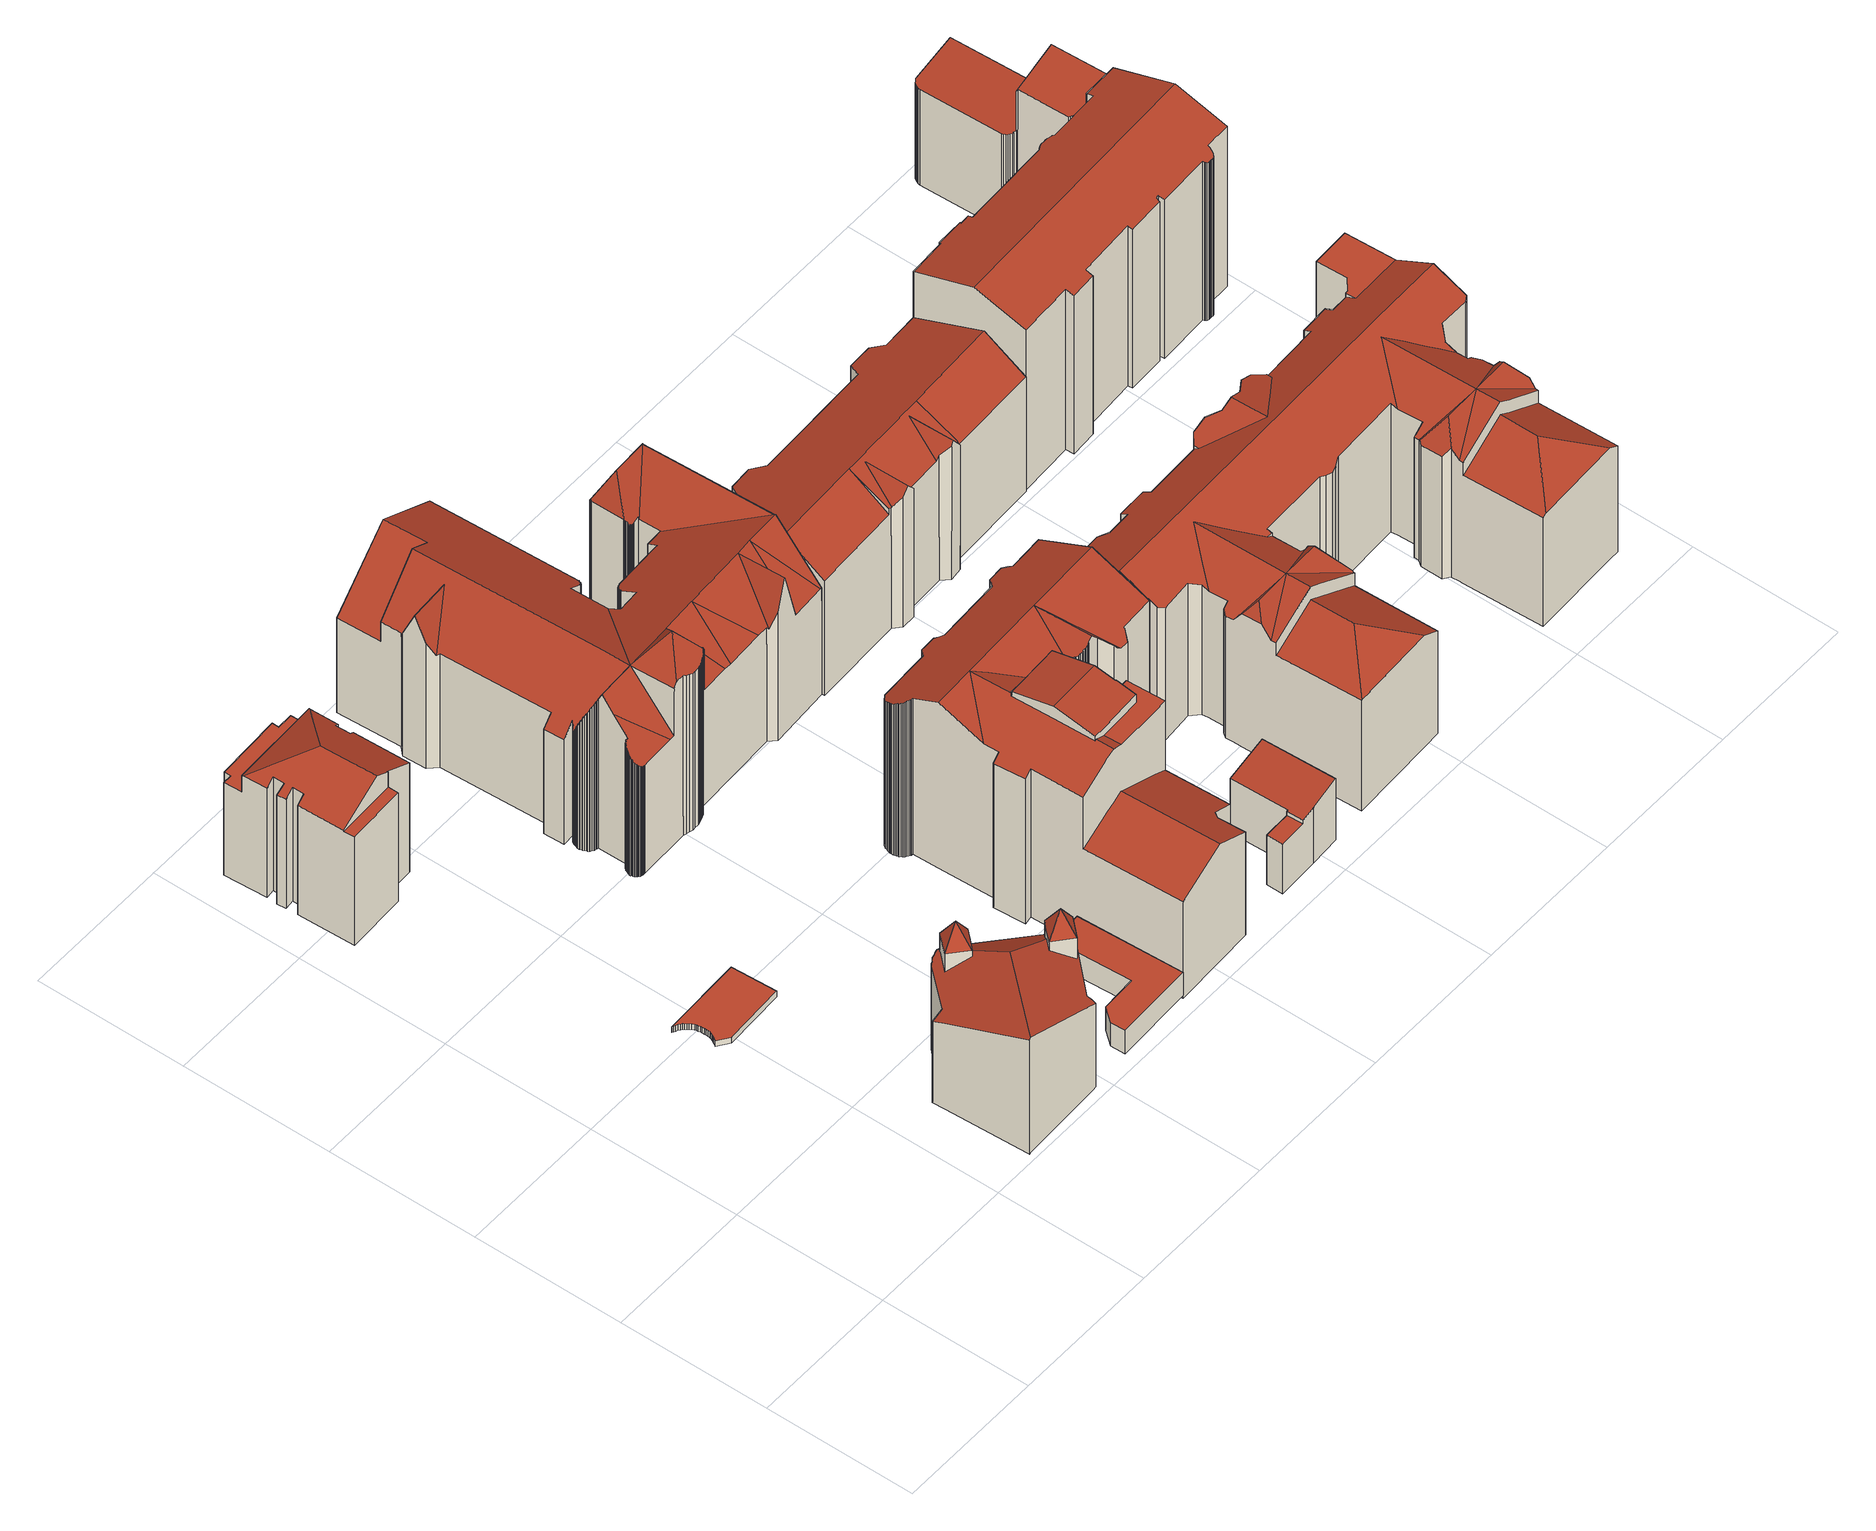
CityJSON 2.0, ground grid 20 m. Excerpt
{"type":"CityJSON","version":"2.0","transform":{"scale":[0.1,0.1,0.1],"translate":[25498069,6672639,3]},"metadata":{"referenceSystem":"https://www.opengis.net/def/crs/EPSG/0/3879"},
"CityObjects":{
"building1":{"type":"Building","attributes":{"dateOfConstruction":"2012-01-01","measuredHeight":0.9,"usage":"Talousrakennus","roofType":"1000"},"address":[{"Country":"Finland","Locality":"Helsinki"}],"geometry":[{"type":"Solid","lod":"2","boundaries":[[[[0,1,2,3]],[[3,2,4,5]],[[6,7,8,9]],[[9,8,10,11]],[[11,10,12,13]],[[13,12,14,15]],[[15,14,16,17]],[[17,16,18,19]],[[19,18,20,21]],[[22,23,24,25]],[[25,24,26,27]],[[27,26,28,29]],[[29,28,30,31]],[[31,30,32,33]],[[33,32,34,35]],[[35,34,36,37]],[[37,36,38,39]],[[39,38,40,41]],[[41,40,42,43]],[[44,45,46,47]],[[47,46,48,49]],[[49,48,50,51]],[[51,50,52,53]],[[53,52,54,55]],[[20,18,16,14,12,10,8,7,54,52,50,48,46,45,4,2,1,42,40,38,36,34,32,30,28,26,24,23]],[[44,47,49,51,53,55,6,9,11,13,15,17,19,21,22,25,27,29,31,33,35,37,39,41,43,0,3,5]],[[22,21,20,23]],[[6,55,54,7]],[[44,5,4,45]],[[0,43,42,1]]]],"semantics":{"surfaces":[{"type":"WallSurface"},{"type":"RoofSurface"},{"type":"GroundSurface"}],"values":[[0,0,0,0,0,0,0,0,0,0,0,0,0,0,0,0,0,0,0,0,0,0,0,0,1,2,0,0,0,0]]}}]},
"building2":{"type":"Building","attributes":{"dateOfConstruction":"1903-01-01","measuredHeight":20.8,"usage":"Asuinrakennus","roofType":"3200;1000"},"address":[{"Country":"Finland","Locality":"Helsinki"}],"geometry":[{"type":"Solid","lod":"2","boundaries":[[[[56,57,58,59]],[[60,61,62,63]],[[64,65,61,60]],[[66,67,68,69]],[[70,71,72,73]],[[74,75,76,77,78,79,80,81,82,83]],[[84,85,86,87]],[[88,59,58,89,90,91,92]],[[93,94,76,75,87,86]],[[73,72,95,96]],[[93,97,70,73,96,98,66,69,56,59,88,64,60,63,99,100,101,102,103,104,105,94]],[[104,78,77,105]],[[93,86,85,97]],[[101,81,80,102]],[[69,68,57,56]],[[103,79,78,104]],[[101,100,106,107,108,82,81]],[[91,90,108,107]],[[89,83,82,108,90]],[[105,77,76,94]],[[99,109,106,100]],[[88,92,65,64]],[[102,80,79,103]],[[58,57,68,67,110,95,72,71,111,74,83,89]],[[98,110,67,66]],[[96,95,110,98]],[[63,62,109,99]],[[84,87,75,74,111]],[[91,107,106,109,62,61,65,92]],[[70,97,85,84,111,71]]]],"semantics":{"surfaces":[{"type":"WallSurface"},{"type":"RoofSurface"},{"type":"GroundSurface"}],"values":[[0,0,0,0,0,1,1,0,0,0,2,0,0,0,0,0,0,0,1,0,0,0,0,1,0,0,0,0,1,0]]}}]},
"building3":{"type":"Building","attributes":{"dateOfConstruction":"1904-01-01","measuredHeight":20.4,"class":"Asuinkerrostalot","function":"Muut kerrostalot","usage":"Asuinrakennus","roofType":"3200","storeysAboveGround":3},"address":[{"Country":"Finland","Locality":"Helsinki","ThoroughfareNumber":"4","ThoroughfareName":"Kauppiaankatu","PostCode":"00160"}],"geometry":[{"type":"Solid","lod":"2","boundaries":[[[[112,113,114,115]],[[116,117,118,119]],[[116,119,120,121,122,123,124,125,126,127,128,129,130,131,132,133,134,135,136,137,138,139,140,141,142,143,144,145,146,147,148,149,150,151,112,115,152,153,154,155,156,157,158]],[[159,160,161,162]],[[163,164,136,135,134,165]],[[121,166,167,122]],[[157,156,168,169]],[[170,171,172,173]],[[174,175,176,177]],[[154,178,179,155]],[[124,180,181,125]],[[182,183,177,184]],[[158,185,117,116]],[[153,186,178,154]],[[187,188,189,190,191,192,193,194,195,196,169,168,179,178,186,197,114,113,198,199,200,201,202,203]],[[172,171,118,196,195,173]],[[174,177,183]],[[139,204,205,140]],[[136,164,206,137]],[[119,118,207,120]],[[157,169,185,158]],[[115,114,197,152]],[[152,197,186,153]],[[120,207,166,121]],[[133,132,131,208,209,210,165,134]],[[131,130,129,128,127,211,212,213,214,208]],[[123,215,180,124]],[[216,189,188,175,217,218]],[[161,219,173,195,194,162]],[[137,206,220,138]],[[216,218,183,182]],[[150,199,198,151]],[[118,117,185,169,196]],[[147,202,201,148]],[[212,211,221,181,180,215,167,166,207,118,159,162,194,193,192,213]],[[144,222,223,145]],[[151,198,113,112]],[[221,211,127,126,125,181]],[[155,179,168,156]],[[218,217,175,174]],[[118,171,160,159]],[[141,224,225,142]],[[142,225,226,143]],[[176,175,188,187,184,177]],[[160,171,170]],[[170,173,219,161]],[[149,200,199,150]],[[223,203,202,147,146,145]],[[122,167,215,123]],[[138,220,204,139]],[[140,205,224,141]],[[148,201,200,149]],[[143,226,222,144]],[[160,170,161]],[[210,209,208,214,213,192,191,190,189,216,182,184,187,203,223,222,226,225,224,205,204,220,206,164,163,165]],[[218,174,183]]]],"semantics":{"surfaces":[{"type":"WallSurface"},{"type":"GroundSurface"},{"type":"RoofSurface"}],"values":[[0,0,1,0,0,0,0,2,2,0,0,0,0,0,2,0,2,0,0,0,0,0,0,0,0,0,0,0,0,0,0,0,2,0,2,0,0,0,0,2,0,0,0,0,2,2,0,0,0,0,0,0,0,2,2,2]]}}]},
"building4":{"type":"Building","attributes":{"dateOfConstruction":"1904-01-01","measuredHeight":3.8,"class":"Talousrakennukset","function":"Talousrakennukset","usage":"Talousrakennus","roofType":"1000","storeysAboveGround":1},"address":[{"Country":"Finland","Locality":"Helsinki","ThoroughfareNumber":"4","ThoroughfareName":"Kauppiaankatu","PostCode":"00160"}],"geometry":[{"type":"Solid","lod":"2","boundaries":[[[[227,228,229,230]],[[231,230,229,232,233,234,235]],[[228,236,232,229]],[[236,237,233,232]],[[237,238,234,233]],[[239,227,230,231]],[[240,239,231,235]],[[238,240,235,234]],[[240,238,237,236,228,227,239]]]],"semantics":{"surfaces":[{"type":"WallSurface"},{"type":"GroundSurface"},{"type":"RoofSurface"}],"values":[[0,1,0,0,0,0,0,0,2]]}}]},
"building5":{"type":"Building","attributes":{"dateOfConstruction":"1902-01-01","measuredHeight":29.4,"class":"Asuinkerrostalot","usage":"Asuinrakennus","roofType":"2100;2100;4000;2100;2100;2100","storeysAboveGround":4},"address":[{"Country":"Finland","Locality":"Helsinki","ThoroughfareNumber":"7","ThoroughfareName":"Kauppiaankatu","PostCode":"00160"}],"geometry":[{"type":"Solid","lod":"2","boundaries":[[[[241,242,243,244]],[[245,246,247,248,249]],[[250,251,252,253]],[[254,255,256,257]],[[258,259,260,261]],[[262,263,264,265]],[[266,267,268,269]],[[270,271,272,273]],[[274,275,263,262]],[[244,243,276,277]],[[278,279,280,281]],[[282,283,284,285]],[[286,287,288,289,290,291,292,293,294,295,296,297,298,299,300]],[[301,294,293,302]],[[303,304,305,306]],[[307,300,299,248]],[[308,309,242,241]],[[310,311,312,313]],[[314,315,316,317]],[[318,319,320,321,322,323]],[[299,324,248]],[[325,326,327,328]],[[329,330,331,332]],[[333,320,319,334]],[[335,336,337,338]],[[339,287,286,340]],[[341,342,343,344,345]],[[346,347,348,349]],[[350,351,352,353,354,355,356,357]],[[358,359,360,361]],[[247,307,248]],[[362,363,364,365]],[[366,367,368,369]],[[370,371,372,373]],[[374,375,376,377]],[[265,264,378,370]],[[379,380,381,382]],[[383,384,385,386]],[[353,352,387,330,329,388,343,342]],[[389,390,363,362]],[[391,392,393,394,395]],[[396,288,287,339]],[[397,297,296,398]],[[399,400,401,402]],[[403,404,405,245,249,406]],[[407,408,409,410]],[[411,412,405,404]],[[389,413,414,390]],[[415,416,417,418]],[[419,420,421,422,423]],[[424,425,259,258]],[[426,427,428,429]],[[430,291,290,431]],[[432,433,434,435]],[[436,437,438,439]],[[439,438,440,441]],[[442,443,444,445]],[[437,436,446,447]],[[448,449,283,282]],[[328,327,450,451]],[[452,453,454,455]],[[456,457,458,424]],[[459,460,461,462]],[[463,295,294,301]],[[317,316,326,325]],[[464,465,400,399]],[[466,467,367,366]],[[468,469,470,471]],[[472,473,304,303]],[[277,276,467,466]],[[261,474,475,476]],[[419,423,477,447,446]],[[478,479,480,481]],[[482,483,484,485]],[[485,484,275,274]],[[394,486,487,395]],[[350,357,477,423,422]],[[455,454,488,489]],[[490,491,492,493]],[[494,495,496,497]],[[398,296,295,463]],[[431,290,289,498]],[[333,499,321,320]],[[500,248,501,475,474,260,259,425,458,457,312,311,502,492,491,401,400,465,503,504,505,499,333,334]],[[298,506,507,508,509,324,299]],[[386,385,510,511]],[[402,401,491,490]],[[349,348,426,429]],[[418,417,512,513]],[[514,508,507,515]],[[516,517,460,459]],[[518,519,479,478]],[[451,450,520,521]],[[285,284,522,523]],[[523,522,271,270]],[[524,525,526,527,528]],[[392,256,255,529,393]],[[355,354,445,444]],[[458,425,424]],[[530,531,532,533]],[[378,371,370]],[[471,470,534,535]],[[511,510,536,537]],[[538,539,421,420]],[[540,541,324]],[[341,345,542,543,541,540,509,508,514]],[[273,272,519,518]],[[544,502,311,310]],[[545,546,547,548]],[[377,376,414,413]],[[426,348,347,549,528,527,248,500,334,319,318,487,486,529,255,254,268,267,550,427]],[[435,434,412,411]],[[551,549,347,346]],[[552,322,321,499,505]],[[489,488,553,554]],[[555,556,557,558]],[[559,560,561,562]],[[562,561,416,415]],[[541,543,563,324]],[[564,565,384,383]],[[375,566,567,390,414,376]],[[343,388,332,344]],[[253,252,568,569]],[[361,360,473,472]],[[570,571,572,573]],[[340,286,300,307,247,246,560,559]],[[374,537,536,566,375]],[[462,461,574,575]],[[410,409,576,577]],[[535,534,578,579]],[[579,578,449,448]],[[393,529,486,394]],[[355,444,443,568,252,251,553,488,454,453,580,364,363,390,567,356]],[[521,520,581,582]],[[441,440,359,358]],[[513,512,556,555]],[[583,332,331,351,350,422,421,539,584,576,409,408,585,586,337,336,368,367,467,276,243,242,309,587,280,279,588,501,248,324,563]],[[324,509,540]],[[302,293,292,589]],[[590,585,408,407]],[[387,352,351,331]],[[365,364,580,452]],[[580,453,452]],[[591,550,267,266]],[[437,447,477,357,356,567,566,536,510,385,384,565,305,304,473,360,359,440,438]],[[498,289,288,396]],[[382,381,517,516]],[[330,387,331]],[[306,305,565,564]],[[569,568,443,442]],[[538,592,584,539]],[[497,496,483,482]],[[278,593,588,279]],[[260,474,261]],[[543,542,563]],[[548,547,594,595]],[[524,528,549,551]],[[542,345,344,332,583,563]],[[582,581,546,545]],[[371,378,264,263,275,484,483,496,495,596,597,557,556,512,417,416,561,560,246,245,405,412,434,433,480,479,519,272,271,522,284,283,449,578,534,470,469,372]],[[493,492,502,544]],[[598,596,495,494]],[[397,599,506,298,297]],[[554,553,251,250]],[[600,586,585,590]],[[575,574,315,314]],[[475,501,588,593,476]],[[505,504,601,552]],[[601,504,503,602]],[[323,391,395,487,318]],[[281,280,587,603]],[[603,587,309,308]],[[515,507,506,599]],[[369,368,336,335]],[[428,427,550,591]],[[533,532,571,570]],[[581,520,450,327,326,316,315,574,461,460,517,381,380,406,249,248,527,526,572,571,532,531,594,547,546]],[[481,480,433,432]],[[577,576,584,592]],[[403,406,380,379]],[[573,572,526,525]],[[269,268,254,257]],[[388,329,332]],[[595,594,531,530]],[[313,312,457,456]],[[602,503,465,464]],[[558,557,597,604]],[[604,597,596,598]],[[341,514,515,599,397,398,463,301,302,589,430,431,498,396,339,340,559,562,415,418,513,555,558,604,598,494,497,482,485,274,262,265,370,373,468,471,535,579,448,282,285,523,270,273,518,478,481,432,435,411,404,403,379,382,516,459,462,575,314,317,325,328,451,521,582,545,548,595,530,533,570,573,525,524,551,346,349,429,428,591,266,269,257,256,392,391,323,322,552,601,602,464,399,402,490,493,544,310,313,456,424,258,261,476,593,278,281,603,308,241,244,277,466,366,369,335,338,600,590,407,410,577,592,538,420,419,446,436,439,441,358,361,472,303,306,564,383,386,511,537,374,377,413,389,362,365,452,455,489,554,250,253,569,442,445,354,353,342]],[[338,337,586,600]],[[373,372,469,468]],[[589,292,291,430]]]],"semantics":{"surfaces":[{"type":"WallSurface"},{"type":"RoofSurface"},{"type":"GroundSurface"}],"values":[[0,1,0,0,0,0,0,0,0,0,0,0,1,0,0,1,0,0,0,0,1,0,1,0,0,0,0,0,0,0,0,0,0,0,0,0,0,0,0,0,0,0,0,0,0,0,0,0,0,0,0,0,0,0,0,0,0,0,0,0,0,0,0,0,0,0,0,0,0,0,0,0,0,0,0,1,1,0,0,0,0,0,1,1,1,0,0,0,0,0,0,0,0,0,0,0,0,0,0,0,0,0,0,0,1,0,0,0,0,0,1,0,0,0,0,0,0,0,1,0,1,1,0,0,0,0,0,0,0,0,0,1,1,0,0,0,1,0,0,0,1,0,0,0,1,0,0,1,0,0,0,0,0,0,1,0,0,1,0,1,0,0,0,0,0,0,0,0,0,0,0,0,0,0,0,0,1,0,0,0,0,0,1,0,0,0,0,0,2,0,0,0]]}}]},
"building6":{"type":"Building","attributes":{"dateOfConstruction":"1906-01-01","measuredHeight":26.9,"class":"Asuinkerrostalot","function":"Muut kerrostalot","usage":"Asuinrakennus","roofType":"3500;1000","storeysAboveGround":5},"address":[{"Country":"Finland","Locality":"Helsinki","ThoroughfareNumber":"6","ThoroughfareName":"Kauppiaankatu","PostCode":"00160"}],"geometry":[{"type":"Solid","lod":"2","boundaries":[[[[605,606,607,608]],[[609,610,611,612]],[[613,614,615,616]],[[617,618,619,620]],[[621,622,623,624]],[[625,626,618,617]],[[627,628,629,630]],[[631,632,633,634]],[[635,636,628,627]],[[637,638,639,640]],[[641,642,643,644,645,646,647]],[[648,649,650,651]],[[652,653,654,655,656,657]],[[616,615,658,659]],[[660,661,662,663]],[[664,665,666,667,668]],[[669,670,671,672]],[[673,674,675,676,677,678,666,665,664,679]],[[631,680,681,682,683,684,685,632]],[[686,687,688,689]],[[690,691,692,693]],[[689,688,694,695]],[[696,697,698,699,700,701,702,703]],[[704,705,706,707,678,677,708]],[[709,710,641,647,711,712]],[[713,714,683,682]],[[715,716,717,718]],[[719,720,721,722]],[[654,653,702,701]],[[723,607,606,724,725,726,629,628,636,727,728,729,730,611,610,721,720,662,661,731,732,733,734]],[[713,682,681,680,631,634,735,660,663,719,722,609,612,736,737,738,739,635,627,630,740,741,742,605,608,743,744,707,706,705,745,746,747,748,749,669,672,750,751,752,637,640,753,754,755,756,757,758,759,715,718,613,616,659,760,761,762,763,764,765,766,767,768,769,648,651,770,771,690,693,686,689,695,625,617,620,772,773,774,775,621,624,776,777,656,655,654,701,700,699,698]],[[645,778,779,646]],[[643,780,781,748,747,746,644]],[[741,725,724,742]],[[782,783,784,785,786,787,788,780,643,642,641,710,709,789,790,791]],[[759,792,716,715]],[[765,793,794,766]],[[766,794,795,767]],[[796,797,798,799,673,679]],[[739,727,636,635]],[[667,666,678,800,734,733,732,668]],[[752,751,801,782,791,638,637]],[[801,802,786,785,784,783,782]],[[798,803,804,805,779,778,704,708,799]],[[740,726,725,741]],[[769,806,649,648]],[[757,807,808,758]],[[660,735,634,633,731,661]],[[797,712,711,647,646,779,805,804,803,798]],[[777,809,657,656]],[[707,744,743,723,734,800,678]],[[704,778,645,644,746,745,705]],[[736,730,729,737]],[[698,697,714,713]],[[760,810,811,761]],[[802,671,670,812,781,780,788,787,786]],[[813,814,815,684,683,714,697,696,703,732]],[[630,629,726,740]],[[770,816,817,771]],[[761,811,818,762]],[[756,755,754,819,820,821,807,757]],[[758,808,792,759]],[[731,633,632,685,684,815,814,813,732]],[[695,694,626,625]],[[762,818,822,763]],[[659,658,810,760]],[[753,823,819,754]],[[639,638,791,790,789,709,712,797,796,679,664,668,824,820,819,823]],[[619,825,826,773,772,620]],[[794,793,827,822,818,811,810,658,615,614,717,716,792,808,807,821,668,732,703,702,653,652,657,809,828,623,622,829,830,826,825,619,618,626,694,688,687,692,691,817,816,650,649,806,831,795]],[[763,822,827,764]],[[799,708,677,676,675,674,673]],[[737,729,728,738]],[[738,728,727,739]],[[693,692,687,686]],[[663,662,720,719]],[[640,639,823,753]],[[767,795,831,768]],[[768,831,806,769]],[[742,724,606,605]],[[718,717,614,613]],[[651,650,816,770]],[[773,826,830,774]],[[771,817,691,690]],[[764,827,793,765]],[[749,812,670,669]],[[748,781,812,749]],[[722,721,610,609]],[[820,824,668,821]],[[751,750,672,671,802,801]],[[623,828,809,777,776,624]],[[612,611,730,736]],[[829,622,621,775,774,830]],[[608,607,723,743]]]],"semantics":{"surfaces":[{"type":"WallSurface"},{"type":"RoofSurface"},{"type":"GroundSurface"}],"values":[[0,0,0,0,0,0,0,0,0,0,1,0,0,0,0,1,0,0,0,0,0,0,0,0,1,0,0,0,0,1,2,0,0,0,0,0,0,0,0,0,1,0,1,1,0,0,0,0,0,0,0,0,0,0,0,1,1,0,0,0,0,0,1,0,0,0,0,1,0,1,0,1,0,0,0,0,0,0,0,0,0,0,0,0,0,0,0,0,1,0,0,0,0,0]]}}]},
"building7":{"type":"Building","attributes":{"dateOfConstruction":"1906-01-01","measuredHeight":9.8,"class":"Talousrakennukset","function":"Talousrakennukset","usage":"Talousrakennus","roofType":"2100;1000","storeysAboveGround":1},"address":[{"Country":"Finland","Locality":"Helsinki","ThoroughfareNumber":"6","ThoroughfareName":"Kauppiaankatu","PostCode":"00160"}],"geometry":[{"type":"Solid","lod":"2","boundaries":[[[[832,833,834,835,836,837]],[[838,839,834,833]],[[840,841,842,843]],[[832,837,844,840,843,845,846]],[[844,847,841,840]],[[846,838,833,832]],[[843,842,848,845]],[[837,836,847,844]],[[839,849,835,834]],[[836,835,849,848,842,841,847]],[[845,848,849,839,838,846]]]],"semantics":{"surfaces":[{"type":"WallSurface"},{"type":"RoofSurface"},{"type":"GroundSurface"}],"values":[[0,1,0,2,0,0,0,0,0,1,0]]}}]},
"building8":{"type":"Building","attributes":{"dateOfConstruction":"2012-01-01","measuredHeight":4.4,"usage":"Autotalli","roofType":"2100"},"address":[{"Country":"Finland","Locality":"Helsinki"}],"geometry":[{"type":"Solid","lod":"2","boundaries":[[[[850,851,852,853]],[[854,851,850]],[[855,853,852,856]],[[856,852,851,857]],[[857,851,854,858]],[[858,854,850,853,855]],[[858,855,856,857]]]],"semantics":{"surfaces":[{"type":"RoofSurface"},{"type":"WallSurface"},{"type":"GroundSurface"}],"values":[[0,0,1,1,1,1,2]]}}]},
"building9":{"type":"Building","attributes":{"dateOfConstruction":"1903-01-01","measuredHeight":22.1,"class":"Asuinkerrostalot","function":"Muut kerrostalot","usage":"Asuinrakennus","roofType":"2100;2100","storeysAboveGround":4},"address":[{"Country":"Finland","Locality":"Helsinki","ThoroughfareNumber":"9","ThoroughfareName":"Kauppiaankatu","PostCode":"00160"}],"geometry":[{"type":"Solid","lod":"2","boundaries":[[[[859,860,861,862]],[[863,864,865,866]],[[867,868,860,859]],[[862,861,869,870]],[[871,872,873,874]],[[875,876,877,878]],[[879,880,881,882,869,861,860,868,883,884,885,886,874,873]],[[865,864,887,888,889]],[[875,890,881,880,876]],[[891,863,866,892,893,894,895,896,897,898,899,900,867,859,862,870,901,890,875,878]],[[901,882,881,890]],[[902,892,866,865,889]],[[889,888,903,904,879,873,905,906,907,908,902]],[[891,878,877,904,903,909]],[[872,905,873]],[[897,886,885,898]],[[887,909,903,888]],[[910,911,902,908]],[[894,893,911,910,912]],[[879,904,877]],[[898,885,884,899]],[[877,876,880,879]],[[900,883,868,867]],[[863,891,909,887,864]],[[870,869,882,901]],[[912,910,908,907]],[[896,895,906,905,872,871]],[[895,894,912,907,906]],[[893,892,902,911]],[[899,884,883,900]],[[897,896,871,874,886]]]],"semantics":{"surfaces":[{"type":"WallSurface"},{"type":"RoofSurface"},{"type":"GroundSurface"}],"values":[[0,0,0,0,1,0,1,1,0,2,0,0,1,0,0,0,1,1,0,0,0,1,0,0,0,1,0,0,0,0,0]]}}]},
"building10":{"type":"Building","attributes":{"dateOfConstruction":"1910-01-01","measuredHeight":23.9,"class":"Asuinkerrostalot","function":"Muut kerrostalot","usage":"Asuinrakennus","roofType":"3500;3200;1000","storeysAboveGround":4},"address":[{"Country":"Finland","Locality":"Helsinki","ThoroughfareNumber":"8-10","ThoroughfareName":"Kauppiaankatu","PostCode":"00160"}],"geometry":[{"type":"Solid","lod":"2","boundaries":[[[[913,914,915,916,917,918,919,920,921,922]],[[923,913,922,924]],[[925,926,927,928]],[[929,930,931,932]],[[933,934,935,936]],[[937,938,939,940]],[[941,942,943,944]],[[945,946,947,948]],[[918,917,949,950,951,919]],[[922,921,952,924]],[[953,954,924,955]],[[956,957,924,958]],[[959,960,961,962,963,964,965]],[[954,966,967,923,924]],[[968,969,970,971,972,973,974,975,976,977,978]],[[979,980,981,982]],[[983,984,985,986]],[[946,977,976,987,988,947]],[[989,990,991,992,993,927,926,994]],[[975,936,987,976]],[[974,995,936,975]],[[996,997,998,999]],[[973,1000,1001,1002,1003,1004,995,974]],[[1005,1006,1007,1008]],[[924,952,1009,1010,1011,1012,1013,1014,1015]],[[935,1016,1017,936]],[[962,961,1018,1019]],[[1020,1021,965,964]],[[1022,1023,1024,1025,1026,1027,1028,1029]],[[1030,1031,997,996]],[[1032,1033,1034,1002,1001,1000]],[[995,1004,1003,933,936]],[[971,1035,1036,1037,1034,1033,1038,972]],[[949,917,916,1039]],[[1040,1041,1042]],[[1009,952,921,920,1043,1044,1045,1046]],[[1011,1010,1047,1048,1012]],[[1049,1050,1021,1020]],[[928,927,993,1051]],[[1052,1053,1054,1055]],[[1047,1010,1009,1046,1056,1057,1058]],[[955,924,957,1059]],[[934,1016,935]],[[1060,1061,1062,1063,967,966,954,953]],[[1064,999,998,1065,1006,1005]],[[978,977,946,945]],[[1066,1067,1068,1069,942,941]],[[1070,1071,980,979]],[[1049,1020,964,963,962,1019,1072,1073,1074,1075,1076,1077,1037,1036,1035,971,970,969,968,978,945,948,1078,1079,1080,1067,1066,941,944,1052,1055,1081,1082,1057,1056,1046,1045,1044,1043,951,950,949,1039,1083,1084,1085,1086,1087,1088,1089,1090,1091,1092,1093,1094,1095,1096,1030,996,999,1064,1005,1008,1097,1098,1099,1100,1101,1102,1103,1104,937,940,1105,1106,1070,979,982,1107,925,928,1051,1108,1109,1110,929,932,1111,1112,983,986,1026,1025,1024,1023]],[[1100,1113,1114,1101]],[[1019,1018,1115,1072]],[[940,939,1116,1105]],[[944,943,1053,1052]],[[1082,1117,1058,1057]],[[1055,1054,1118,1081]],[[1081,1118,1117,1082]],[[1119,1120,1121]],[[986,985,1027,1026]],[[1079,1122,1123,1124,1080]],[[1101,1114,1125,1102]],[[1123,936,1126,1127,1069,1068,1124]],[[947,988,1122,1079,1078,948]],[[1099,1098,1128,1129,1113,1100]],[[1084,1083,1039,916,915,914]],[[934,933,1003,1002,1034,1037,1077,1076,1075,1074,1073,1072,1115,1017,1016]],[[1116,1042,1041,1071,1070,1106,1105]],[[1097,1130,1128,1098]],[[1110,1131,930,929]],[[913,923,967,1063,1132,1088,1087,1086,1085,1084,914]],[[1103,1133,1134,1104]],[[1051,993,992,1108]],[[1080,1124,1068,1067]],[[1043,920,919,951]],[[1112,1135,984,983]],[[987,936,1123,1122,988]],[[936,1017,1115,1018,961,960,1136,1137,1138,1139,1126]],[[1128,1130,1007,1006,1065,1140,1015,1014,1013,1012,1048,1047,1058,1117,1118,1054,1053,943,942,1069,1127,1126,1139,1138,1137,1136,959,965,1021,1050,1022,1029,1141,1142,1143,1129]],[[1120,1119,1132,1063,1062,1061]],[[1023,1022,1050,1049]],[[972,1038,1032,1000,973]],[[1129,1143,1142,1141,1029,1028,1144,1145,1146,931,930,1131,1147,1148,991,990,989,1149,1040,1042,1116,939,938,1134,1133,1125,1114,1113]],[[1059,957,956]],[[960,959,1136]],[[981,994,926,925,1107,982]],[[992,1148,1147,1109,1108]],[[958,924,1015,1140,1065,998,997,1031]],[[1150,1144,1028,1027,985,984,1135,1151]],[[1040,1149,989,994,981,980,1071,1041]],[[1102,1125,1133,1103]],[[1096,1095,1094,1093,1092,1091,1152,1060,953,955,1059,956,958,1031,1030]],[[1033,1032,1038]],[[1152,1121,1120,1061,1060]],[[1148,992,991]],[[1091,1090,1089,1088,1132,1119,1121,1152]],[[1008,1007,1130,1097]],[[1145,1144,1150,1151,1146]],[[931,1146,1151,1135,1112,1111,932]],[[1104,1134,938,937]],[[1109,1147,1131,1110]]]],"semantics":{"surfaces":[{"type":"RoofSurface"},{"type":"WallSurface"},{"type":"GroundSurface"}],"values":[[0,0,1,1,0,1,1,1,1,0,0,0,1,0,1,1,1,0,0,0,0,1,1,1,0,0,1,1,1,1,0,0,1,1,1,1,1,1,1,1,1,0,0,1,1,1,1,1,2,1,1,1,1,1,1,1,0,1,1,1,0,1,1,1,1,1,1,1,1,1,1,1,1,1,0,0,0,0,1,0,0,0,1,1,1,0,0,0,1,1,0,0,1,1,1,1,1,1,1]]}}]},
"building11":{"type":"Building","attributes":{"dateOfConstruction":"1905-01-01","measuredHeight":27.7,"class":"Asuinkerrostalot","function":"Muut kerrostalot","usage":"Asuinrakennus","roofType":"3500;1000;2100","storeysAboveGround":4},"address":[{"Country":"Finland","Locality":"Helsinki","ThoroughfareNumber":"11","ThoroughfareName":"Kauppiaankatu","PostCode":"00160"}],"geometry":[{"type":"Solid","lod":"2","boundaries":[[[[1153,1154,1155,1156,1157,1158,1159,1160,1161,1162,1163,1164,1165,1166,1167,1168,1169,1170,1171,1172,1173,1174,1175,1176,1177,1178,1179,1180,1181,1182,1183]],[[1184,1185,1186,1187,1188,1189,1190,1191,1192,1193,1194,1195]],[[1185,1196,1197,1198,1199,1200,1201,1202,1203,1204,1205,1206,1207,1208,1186]],[[1209,1210,1211,1212,1213,1214,1215,1216,1217,1218,1219,1220,1221,1222,1223,1224,1225]],[[1226,1227,1228,1229,1230,1231,1232,1233,1234,1235,1236,1237,1238]],[[1239,1240,1241,1242]],[[1195,1243,1244,1184]],[[1245,1246,1247,1248]],[[1248,1247,1249,1250]],[[1250,1249,1251,1252]],[[1183,1182,1253,1254,1255,1256,1257,1258,1259,1260,1261,1262,1263,1264,1265,1251,1249,1247,1246,1244,1243,1241,1240]],[[1252,1251,1265,1266]],[[1266,1265,1264,1267]],[[1267,1264,1263,1268]],[[1268,1263,1262,1269]],[[1269,1262,1261,1270]],[[1270,1261,1260,1271]],[[1271,1260,1259,1272]],[[1272,1259,1258,1273]],[[1273,1258,1257,1274]],[[1274,1257,1256,1275]],[[1275,1256,1255,1276]],[[1235,1254,1253,1236]],[[1277,1181,1180,1278]],[[1278,1180,1179,1279]],[[1279,1179,1178,1280]],[[1280,1178,1177,1281]],[[1281,1177,1176,1282]],[[1282,1176,1175,1283]],[[1283,1175,1174,1284]],[[1284,1174,1173,1285]],[[1285,1173,1172,1286]],[[1286,1172,1171,1287]],[[1287,1171,1170,1288]],[[1288,1170,1169,1289]],[[1289,1169,1168,1290]],[[1290,1168,1167,1291]],[[1291,1167,1166,1292]],[[1292,1166,1165,1293]],[[1293,1165,1164,1294]],[[1294,1164,1163,1295]],[[1295,1163,1162,1296]],[[1296,1162,1161,1297]],[[1297,1161,1160,1298]],[[1298,1160,1159,1299]],[[1299,1159,1158,1300]],[[1300,1158,1157,1301]],[[1301,1157,1156,1302]],[[1302,1156,1155,1303]],[[1303,1155,1154,1304]],[[1304,1154,1153,1305]],[[1306,1194,1193,1307]],[[1307,1193,1192,1308]],[[1308,1192,1191,1309]],[[1309,1191,1190,1310]],[[1310,1190,1189,1311]],[[1311,1189,1188,1312]],[[1312,1188,1187,1313]],[[1314,1208,1207,1315]],[[1315,1207,1206,1316]],[[1316,1206,1205,1317]],[[1317,1205,1204,1318]],[[1318,1204,1203,1319]],[[1319,1203,1202,1320]],[[1320,1202,1201,1321]],[[1321,1201,1200,1322]],[[1322,1200,1199,1323]],[[1323,1199,1198,1324]],[[1324,1198,1197,1325]],[[1325,1197,1196,1326]],[[1326,1196,1185,1327]],[[1328,1225,1224,1329]],[[1329,1224,1223,1330]],[[1330,1223,1222,1331]],[[1331,1222,1221,1332]],[[1332,1221,1220,1333]],[[1333,1220,1219,1334]],[[1334,1219,1218,1335]],[[1336,1216,1215,1337]],[[1337,1215,1214,1338]],[[1338,1214,1213,1339]],[[1339,1213,1212,1340]],[[1340,1212,1211,1341]],[[1341,1211,1210,1342]],[[1342,1210,1209,1343]],[[1343,1209,1225,1328]],[[1216,1238,1237,1217]],[[1344,1234,1233,1345]],[[1345,1233,1232,1346]],[[1346,1232,1231,1347]],[[1347,1231,1230,1348]],[[1348,1230,1229,1349]],[[1349,1229,1228,1350]],[[1350,1228,1227,1351]],[[1351,1227,1226,1352]],[[1352,1226,1238,1216,1336]],[[1239,1242,1306,1307,1308,1309,1310,1311,1312,1313,1314,1315,1316,1317,1318,1319,1320,1321,1322,1323,1324,1325,1326,1327,1245,1248,1250,1252,1266,1267,1268,1269,1270,1271,1272,1273,1274,1275,1276,1344,1345,1346,1347,1348,1349,1350,1351,1352,1336,1337,1338,1339,1340,1341,1342,1343,1328,1329,1330,1331,1332,1333,1334,1335,1277,1278,1279,1280,1281,1282,1283,1284,1285,1286,1287,1288,1289,1290,1291,1292,1293,1294,1295,1296,1297,1298,1299,1300,1301,1302,1303,1304,1305]],[[1277,1335,1218,1217,1237,1236,1253,1182,1181]],[[1314,1313,1187,1186,1208]],[[1239,1305,1153,1183,1240]],[[1344,1276,1255,1254,1235,1234]],[[1245,1327,1185,1184,1244,1246]],[[1306,1242,1241,1243,1195,1194]]]],"semantics":{"surfaces":[{"type":"RoofSurface"},{"type":"WallSurface"},{"type":"GroundSurface"}],"values":[[0,0,0,0,0,1,1,1,1,1,0,1,1,1,1,1,1,1,1,1,1,1,1,1,1,1,1,1,1,1,1,1,1,1,1,1,1,1,1,1,1,1,1,1,1,1,1,1,1,1,1,1,1,1,1,1,1,1,1,1,1,1,1,1,1,1,1,1,1,1,1,1,1,1,1,1,1,1,1,1,1,1,1,1,1,1,1,1,1,1,1,1,1,1,1,1,2,1,1,1,1,1,1]]}}]}
},
"vertices":[
[247,403,40],[247,403,49],[250,343,49],[250,343,40],[167,339,49],[167,339,40],[159,363,40],[159,363,49],[159,365,49],[159,365,40],[159,368,49],[159,368,40],[159,370,49],[159,370,40],[159,373,49],[159,373,40],[159,375,49],[159,375,40],[158,378,49],[158,378,40],[158,380,49],[158,380,40],[157,382,40],[157,382,49],[156,385,49],[156,385,40],[154,387,49],[154,387,40],[153,389,49],[153,389,40],[151,391,49],[151,391,40],[150,393,49],[150,393,40],[148,394,49],[148,394,40],[146,396,49],[146,396,40],[143,397,49],[143,397,40],[141,398,49],[141,398,40],[139,399,49],[139,399,40],[152,350,40],[152,350,49],[154,352,49],[154,352,40],[155,354,49],[155,354,40],[156,356,49],[156,356,40],[157,358,49],[157,358,40],[158,361,49],[158,361,40],
[21,852,59],[21,852,240],[9,851,233],[9,851,59],[18,917,59],[18,917,206],[106,921,206],[106,921,59],[18,908,59],[18,908,206],[8,837,59],[8,837,233],[21,837,240],[21,837,59],[10,810,59],[10,810,233],[22,811,240],[22,811,59],[72,750,267],[92,751,256],[92,752,256],[133,754,233],[130,829,233],[125,829,236],[124,849,236],[129,849,233],[128,887,233],[69,825,267],[12,748,232],[13,734,232],[92,737,232],[92,751,232],[6,908,59],[7,882,233],[7,884,233],[7,884,206],[6,908,206],[92,737,59],[92,752,59],[22,826,240],[22,826,59],[13,734,59],[9,825,59],[106,912,59],[127,912,59],[129,849,59],[124,849,59],[125,829,59],[130,829,59],[133,754,59],[127,912,206],[128,888,206],[128,888,233],[106,912,206],[9,825,233],[12,748,233],
[349,188,4],[349,188,141],[437,109,141],[437,109,4],[442,92,4],[442,92,143],[442,90,142],[442,90,4],[441,88,4],[441,86,4],[440,83,4],[439,81,4],[437,80,4],[385,25,4],[386,20,4],[386,14,4],[380,13,4],[268,9,4],[267,9,4],[265,8,4],[265,10,4],[260,121,4],[259,137,4],[274,136,4],[275,136,4],[316,183,4],[317,184,4],[319,186,4],[322,187,4],[324,189,4],[326,190,4],[329,190,4],[331,191,4],[334,191,4],[335,191,4],[337,191,4],[339,191,4],[342,190,4],[344,190,4],[347,189,4],[439,107,4],[440,105,4],[441,103,4],[441,101,4],[442,99,4],[442,97,4],[442,94,4],[421,67,142],[421,67,175],[398,87,175],[398,87,161],[274,136,140],[275,136,140],[259,137,133],[441,86,141],[440,83,141],[442,99,144],[442,97,145],[420,89,208],[442,90,175],[433,98,175],[419,110,175],[336,166,208],[358,167,175],[336,186,175],[335,187,175],[441,103,142],[441,101,143],[437,80,140],[385,25,142],[314,164,147],[314,164,175],[335,187,147],[442,94,144],[440,105,142],[336,186,148],[358,167,148],[343,150,165],[344,146,167],[346,134,173],[352,104,187],[402,100,164],[409,100,161],[419,110,149],[433,98,149],[439,107,141],[347,189,141],[344,190,142],[342,190,143],[339,191,144],[337,191,145],[335,191,146],[319,186,141],[322,187,141],[316,183,140],[441,88,142],[265,8,186],[265,10,185],[260,121,140],[386,14,137],[380,13,140],[268,9,187],[267,9,186],[439,81,141],[337,144,165],[343,150,175],[337,144,175],[409,100,175],[317,184,140],[386,20,140],[331,191,144],[334,191,145],[324,189,142],[326,190,142],[329,190,143],
[538,160,46],[545,20,46],[545,20,9],[538,160,9],[495,157,9],[440,16,9],[439,35,9],[454,54,9],[501,56,9],[440,16,46],[439,35,46],[454,54,46],[495,157,46],[501,56,46],
[461,726,50],[461,726,246],[461,727,246],[461,727,50],[293,601,277],[342,562,222],[348,562,222],[345,620,298],[293,617,298],[547,835,50],[547,835,242],[548,835,241],[548,835,50],[286,681,232],[279,828,231],[279,828,50],[286,681,50],[445,768,50],[445,768,240],[444,767,240],[444,767,50],[284,568,50],[284,568,234],[284,569,235],[284,569,50],[274,654,50],[274,654,217],[273,681,216],[273,681,50],[287,579,50],[287,579,249],[288,580,250],[288,580,50],[284,567,50],[284,567,232],[462,728,245],[462,728,50],[461,703,50],[461,703,258],[460,723,248],[460,723,50],[285,577,50],[285,577,246],[286,578,247],[286,578,50],[364,562,305],[368,561,302],[372,560,301],[377,559,299],[381,559,299],[386,559,299],[390,560,299],[393,561,300],[396,562,302],[398,563,303],[401,564,305],[403,566,307],[405,568,309],[380,590,343],[353,562,305],[396,562,50],[393,561,50],[546,780,50],[546,780,241],[545,781,242],[545,781,50],[348,562,298],[461,725,50],[461,725,247],[448,769,50],[448,769,238],[447,769,239],[447,769,50],[283,627,50],[283,627,274],[282,628,271],[282,628,50],[277,880,231],[276,907,231],[276,907,200],[273,965,200],[273,965,50],[277,880,50],[411,623,298],[282,630,50],[282,630,268],[281,631,265],[281,631,50],[568,570,220],[569,570,220],[567,632,298],[545,630,298],[360,910,283],[333,909,298],[465,731,50],[465,731,244],[465,732,243],[465,732,50],[368,561,50],[364,562,50],[527,577,50],[536,568,50],[536,568,254],[529,575,228],[527,577,231],[285,651,50],[285,651,230],[287,652,231],[287,652,50],[614,635,297],[614,634,298],[617,573,220],[617,573,50],[605,838,50],[605,838,239],[606,810,298],[606,810,297],[549,779,50],[549,779,239],[548,779,239],[548,779,50],[541,830,50],[541,830,251],[542,831,249],[542,831,50],[463,729,50],[463,729,245],[464,730,244],[464,730,50],[283,570,50],[283,570,237],[283,571,239],[283,571,50],[541,785,50],[541,785,250],[540,827,251],[540,827,50],[283,570,236],[291,622,50],[291,622,286],[290,623,285],[290,623,50],[544,782,50],[544,782,245],[543,783,246],[543,783,50],[615,573,220],[548,569,298],[541,829,50],[541,829,253],[267,870,50],[269,839,50],[269,839,248],[268,854,284],[267,870,246],[372,560,50],[403,566,50],[401,564,50],[450,772,50],[450,772,237],[450,771,237],[450,771,50],[293,622,50],[294,583,50],[294,583,253],[293,622,288],[468,733,50],[468,733,243],[469,733,243],[469,733,50],[293,582,50],[293,582,252],[540,828,50],[540,828,252],[293,560,50],[293,560,223],[292,560,223],[292,560,50],[562,751,50],[539,750,50],[539,750,236],[562,751,236],[562,751,237],[446,768,50],[446,768,240],[288,653,233],[289,654,234],[289,654,50],[288,653,50],[386,559,50],[381,559,50],[291,582,50],[291,582,252],[292,582,252],[292,582,50],[552,779,50],[552,779,238],[551,779,238],[551,779,50],[550,779,238],[550,779,50],[550,835,50],[550,835,240],[551,836,240],[551,836,50],[561,780,50],[561,780,240],[285,576,50],[285,576,245],[280,633,262],[280,633,50],[543,832,50],[543,832,246],[544,833,245],[544,833,50],[447,768,50],[447,768,239],[446,768,239],[287,624,50],[287,624,281],[286,625,279],[286,625,50],[398,563,50],[450,773,50],[450,773,237],[462,729,50],[462,729,245],[283,572,50],[283,572,240],[284,573,241],[284,573,50],[547,780,50],[547,780,240],[444,767,241],[428,767,249],[428,767,50],[561,779,237],[289,581,50],[289,581,251],[290,582,252],[290,582,50],[285,565,50],[285,565,230],[285,566,231],[285,566,50],[323,857,284],[275,878,228],[545,834,244],[545,834,50],[449,771,50],[449,771,238],[449,770,238],[449,770,50],[286,563,50],[286,563,228],[286,564,229],[286,564,50],[377,559,50],[357,968,283],[344,656,298],[430,718,249],[448,770,238],[451,774,237],[451,775,237],[442,972,237],[406,568,309],[408,570,306],[410,572,303],[413,572,298],[542,783,248],[542,783,50],[291,560,223],[291,560,50],[410,572,50],[408,570,50],[288,623,50],[288,623,283],[288,581,50],[288,581,250],[280,634,258],[280,634,50],[286,579,248],[286,579,50],[283,649,50],[282,648,50],[282,648,228],[283,648,226],[283,649,227],[276,831,228],[280,642,50],[280,642,241],[280,643,237],[280,643,50],[284,574,242],[284,574,50],[542,784,249],[542,784,50],[539,737,50],[539,737,243],[413,572,232],[452,574,232],[513,577,231],[461,574,231],[448,770,50],[279,637,50],[279,637,251],[279,639,248],[279,639,50],[284,650,228],[291,655,236],[284,650,50],[442,972,50],[546,834,243],[546,834,50],[290,561,50],[290,561,224],[289,561,225],[289,561,50],[295,560,50],[295,560,222],[294,560,222],[294,560,50],[459,626,298],[544,781,50],[544,781,244],[542,785,251],[559,808,298],[549,835,241],[549,835,50],[281,645,50],[281,645,234],[281,646,231],[281,646,50],[284,626,277],[284,626,50],[470,734,243],[470,734,50],[284,575,244],[284,575,50],[543,832,247],[279,636,255],[279,636,50],[543,630,298],[472,734,243],[467,733,243],[466,732,243],[460,724,247],[431,701,258],[390,560,50],[467,733,50],[291,655,50],[472,734,50],[431,701,50],[279,640,244],[279,640,50],[287,563,227],[288,562,226],[287,563,50],[406,568,50],[466,732,50],[451,775,50],[451,774,50],[460,724,50],[288,562,50],
[685,290,4],[685,290,242],[685,292,242],[685,292,4],[697,276,4],[697,276,256],[696,277,254],[696,277,4],[521,382,4],[521,382,250],[520,383,249],[520,383,4],[527,415,4],[527,415,234],[597,418,234],[597,418,4],[636,419,4],[636,419,234],[723,423,234],[723,423,4],[526,414,4],[526,414,235],[689,283,4],[689,283,246],[688,284,245],[688,284,4],[732,263,4],[732,263,240],[719,276,255],[719,276,4],[689,281,4],[689,281,247],[536,222,4],[536,222,240],[525,220,235],[525,220,4],[609,155,262],[668,157,262],[688,158,262],[685,209,262],[666,208,262],[667,181,262],[608,178,262],[516,402,4],[516,402,240],[517,404,239],[517,404,4],[757,429,232],[760,424,234],[760,424,4],[757,429,4],[753,435,4],[753,435,229],[519,384,249],[519,384,4],[703,275,4],[703,275,263],[702,275,261],[702,275,4],[590,289,268],[602,289,263],[645,291,241],[602,332,262],[587,346,268],[657,62,4],[657,62,168],[659,25,168],[659,25,4],[587,289,274],[590,289,274],[602,289,274],[645,291,274],[661,292,274],[661,292,241],[587,289,267],[738,263,4],[744,263,4],[755,263,4],[755,263,226],[744,263,226],[738,263,232],[521,411,4],[521,411,236],[523,412,236],[523,412,4],[519,408,4],[519,408,237],[520,410,237],[520,410,4],[524,413,235],[524,413,4],[813,280,232],[813,279,232],[813,279,4],[813,280,4],[810,355,4],[807,426,4],[807,426,234],[810,355,268],[665,208,280],[665,208,4],[664,236,4],[661,292,4],[664,236,286],[595,154,268],[607,155,263],[606,178,263],[594,178,268],[766,276,4],[766,276,232],[524,380,4],[524,380,251],[523,381,251],[523,381,4],[700,275,4],[700,275,259],[699,275,257],[699,275,4],[685,293,242],[686,288,243],[686,287,243],[687,285,244],[691,280,248],[692,279,249],[693,278,251],[694,277,252],[708,275,268],[705,351,268],[702,343,265],[685,293,241],[708,275,4],[694,277,4],[693,278,4],[692,279,4],[691,280,4],[687,285,4],[686,287,4],[686,288,4],[685,293,4],[662,292,4],[666,208,4],[685,209,4],[688,158,4],[692,72,4],[663,70,4],[613,23,4],[545,20,4],[539,152,4],[522,262,4],[534,264,4],[533,284,4],[530,344,4],[529,378,4],[527,378,4],[526,379,4],[518,386,4],[517,387,4],[517,389,4],[516,390,4],[516,392,4],[515,394,4],[515,396,4],[515,397,4],[515,399,4],[516,401,4],[517,406,4],[518,407,4],[601,422,4],[606,427,4],[627,427,4],[631,423,4],[727,427,4],[732,434,4],[666,208,280],[667,181,274],[688,158,152],[692,72,152],[539,152,158],[580,154,177],[581,154,178],[595,154,184],[607,155,190],[609,155,188],[668,157,162],[581,154,262],[580,154,261],[539,152,240],[526,379,252],[515,394,244],[515,396,243],[515,397,243],[590,233,267],[592,178,267],[592,178,274],[590,233,286],[662,292,241],[545,20,158],[613,23,190],[594,178,274],[606,178,274],[608,178,274],[516,401,241],[529,378,252],[527,378,252],[732,434,229],[518,386,248],[517,387,247],[663,70,165],[708,343,265],[730,295,241],[738,277,232],[517,406,239],[518,407,238],[517,389,247],[534,264,240],[533,284,240],[530,344,268],[516,390,246],[522,262,234],[574,331,262],[601,422,232],[606,427,230],[516,392,245],[727,427,232],[631,423,232],[627,427,231],[515,399,242],
[727,50,9],[727,50,88],[763,51,88],[763,51,94],[765,51,95],[765,51,9],[727,28,88],[764,29,88],[820,130,9],[820,130,107],[824,32,107],[824,32,9],[762,128,9],[783,30,9],[727,28,9],[762,128,95],[783,30,98],[764,29,94],
[605,839,96],[678,776,78],[674,843,78],[605,840,96],[608,773,78],[605,840,52],[674,843,52],[678,776,52],[608,773,52],
[875,728,51],[875,728,233],[885,746,226],[885,746,51],[834,567,51],[834,567,263],[825,577,250],[825,577,51],[711,722,51],[711,722,233],[917,747,226],[917,747,51],[617,569,234],[735,574,234],[734,628,272],[615,623,272],[984,584,51],[984,584,234],[858,579,234],[858,579,51],[856,633,272],[981,639,272],[977,733,233],[928,731,233],[699,738,226],[668,736,227],[657,720,233],[611,718,233],[838,568,269],[836,627,269],[821,577,244],[977,733,51],[851,569,51],[774,575,51],[766,565,51],[748,565,51],[738,574,51],[617,569,51],[611,718,51],[657,720,51],[668,736,51],[699,738,51],[928,731,51],[774,575,244],[856,575,243],[858,579,244],[735,574,244],[738,574,244],[738,573,244],[755,624,269],[851,569,250],[756,565,269],[766,565,256],[748,565,257],
[1005,153,201],[1004,163,202],[1007,167,197],[1013,173,188],[1012,197,189],[1006,203,197],[1005,204,200],[1004,211,201],[1002,211,203],[976,182,245],[1005,151,199],[926,181,245],[1104,386,14],[1104,386,242],[1123,399,236],[1123,399,14],[1275,405,14],[1275,405,215],[1275,394,221],[1275,394,14],[1332,162,204],[1332,170,216],[1312,189,245],[1263,188,245],[943,391,14],[943,391,217],[945,381,223],[945,381,14],[1208,262,14],[1208,262,219],[1113,258,218],[1113,258,14],[1189,176,14],[1189,176,208],[1189,205,207],[1189,205,14],[1012,197,14],[1006,203,14],[1005,204,14],[996,211,203],[866,147,209],[927,148,245],[866,154,208],[864,192,226],[877,179,245],[864,204,208],[1314,256,214],[1314,256,213],[1315,241,213],[1315,241,14],[1314,256,14],[1313,270,14],[1313,270,221],[944,149,235],[1005,150,199],[1197,169,14],[1198,160,14],[1198,154,14],[1202,48,14],[1202,48,187],[1198,154,186],[1198,154,206],[1198,160,206],[1197,169,219],[1197,170,219],[1197,170,14],[1056,396,14],[1056,396,236],[1072,385,241],[1072,385,14],[1316,407,14],[1316,407,227],[1314,448,227],[1314,448,14],[1213,187,245],[1191,208,212],[1090,337,247],[1147,377,227],[1154,382,225],[1154,389,225],[1139,399,230],[1089,386,247],[1264,156,245],[868,221,14],[868,221,211],[876,222,216],[876,222,14],[1264,156,225],[1280,156,215],[1332,158,184],[1332,158,204],[1280,156,235],[874,256,14],[874,256,220],[863,266,225],[863,266,14],[987,210,208],[985,247,209],[984,247,210],[977,247,214],[954,272,227],[940,287,235],[923,306,245],[1330,209,217],[1330,217,205],[1321,241,209],[1321,241,14],[1326,285,14],[1326,285,229],[1374,289,230],[1374,289,14],[1372,333,14],[1369,383,14],[1366,450,14],[1366,450,227],[1369,383,227],[1372,333,253],[863,214,14],[863,214,208],[1265,105,225],[1324,53,191],[1337,53,183],[1207,48,14],[1324,53,14],[1337,53,14],[1207,48,189],[1013,173,14],[1024,379,225],[1024,385,225],[1024,385,221],[1004,211,14],[1002,211,14],[996,211,14],[987,210,14],[985,247,214],[984,247,214],[1367,285,14],[1367,285,228],[1139,399,14],[1102,253,14],[1102,253,215],[1094,251,214],[1094,251,14],[985,247,14],[984,253,14],[984,253,217],[865,166,227],[866,147,189],[927,148,225],[944,149,215],[1005,150,179],[875,247,14],[875,247,215],[1209,253,14],[1211,220,14],[1211,220,215],[1209,253,214],[1037,396,14],[1037,396,229],[1329,232,14],[1330,217,14],[1330,209,14],[1332,170,14],[1332,162,14],[1332,158,14],[1191,208,14],[1195,213,14],[1195,219,14],[1086,253,14],[1078,256,14],[1007,167,14],[1004,163,14],[1005,153,14],[1005,151,14],[1005,150,14],[1010,40,14],[986,39,14],[872,34,14],[871,34,14],[866,147,14],[866,154,14],[865,166,14],[864,192,14],[864,204,14],[821,263,14],[814,269,14],[812,319,14],[809,387,14],[861,389,14],[871,379,14],[903,380,14],[903,390,14],[1022,384,14],[1024,385,14],[1089,386,14],[1154,389,14],[1236,393,14],[1236,403,14],[1298,395,14],[1302,395,14],[809,387,218],[861,389,217],[1329,232,205],[1022,384,222],[1078,256,217],[1086,253,215],[986,39,191],[929,90,225],[872,34,190],[1195,213,206],[1195,213,205],[1195,219,205],[871,379,223],[1259,315,245],[1231,280,227],[814,269,227],[812,319,253],[821,263,224],[1236,403,215],[1010,40,177],[903,380,223],[903,390,217],[1302,395,227],[1313,256,214],[1302,268,221],[1290,281,227],[1277,296,235],[894,271,227],[1272,331,253],[1108,326,253],[936,322,253],[1299,381,227],[1298,394,221],[1298,395,220],[1236,393,220],[1154,389,221],[1032,374,227],[1298,394,227],[1298,395,227],[871,34,190],
[984,584,309],[1056,587,309],[1057,576,306],[1092,578,306],[1092,588,309],[1170,592,309],[1171,586,307],[1220,588,307],[1221,594,309],[1225,594,309],[1226,586,307],[1295,589,307],[1296,587,306],[1297,586,306],[1298,585,305],[1300,584,305],[1302,584,305],[1304,584,305],[1305,584,305],[1307,584,305],[1309,585,305],[1311,587,306],[1312,588,306],[1313,590,307],[1314,592,307],[1315,594,308],[1315,596,309],[1315,598,309],[1350,599,309],[1347,668,332],[981,653,332],[1065,739,247],[1065,740,247],[1040,754,237],[1039,753,237],[1036,752,238],[1034,750,239],[1033,748,240],[1031,746,241],[1030,744,243],[1029,741,245],[1028,739,246],[1028,738,247],[1065,742,245],[1064,745,244],[1063,747,242],[1062,749,241],[1060,751,239],[1058,752,238],[1056,754,237],[1054,755,237],[1052,755,236],[1049,756,236],[1047,755,236],[1044,755,236],[1041,755,236],[1264,840,206],[1265,838,206],[1267,836,206],[1268,834,206],[1270,833,206],[1272,831,206],[1274,831,207],[1277,830,207],[1340,832,214],[1334,966,214],[1269,962,207],[1267,960,206],[1265,959,206],[1263,956,206],[1262,954,206],[1261,952,206],[1260,949,206],[1279,830,271],[1282,762,271],[1284,761,272],[1285,759,272],[1287,758,273],[1289,757,273],[1291,756,274],[1294,755,275],[1296,755,275],[1296,749,275],[1344,750,289],[1340,832,289],[1277,830,270],[977,733,54],[977,733,306],[1028,736,305],[1028,736,54],[1028,738,305],[1065,739,305],[1065,737,54],[1065,737,305],[1078,738,305],[1078,738,54],[1078,732,307],[1078,732,54],[1199,737,307],[1199,737,54],[1344,750,305],[1296,749,305],[1297,740,307],[1226,737,307],[1224,739,307],[1221,740,306],[1218,741,306],[1215,741,306],[1212,741,306],[1209,741,306],[1207,741,306],[1204,740,306],[1201,738,307],[1201,738,54],[1204,740,54],[1207,741,54],[1209,741,54],[1212,741,54],[1215,741,54],[1218,741,54],[1221,740,54],[1224,739,54],[1226,737,54],[1297,740,54],[1350,599,54],[1315,598,54],[1315,596,54],[1315,594,54],[1314,592,54],[1313,590,54],[1312,588,54],[1311,587,54],[1309,585,54],[1307,584,54],[1305,584,54],[1304,584,54],[1302,584,54],[1300,584,54],[1298,585,54],[1297,586,54],[1296,587,54],[1295,589,54],[1226,586,54],[1225,594,54],[1221,594,54],[1220,588,54],[1171,586,54],[1170,592,54],[1092,588,54],[1092,578,54],[1057,576,54],[1056,587,54],[984,584,54],[1028,739,54],[1029,741,54],[1030,744,54],[1031,746,54],[1033,748,54],[1034,750,54],[1036,752,54],[1039,753,54],[1041,755,54],[1044,755,54],[1047,755,54],[1049,756,54],[1052,755,54],[1054,755,54],[1056,754,54],[1058,752,54],[1060,751,54],[1062,749,54],[1063,747,54],[1064,745,54],[1065,742,54],[1065,740,54],[1260,949,54],[1261,952,54],[1262,954,54],[1263,956,54],[1265,959,54],[1267,960,54],[1269,962,54],[1334,966,54],[1277,830,54],[1274,831,54],[1272,831,54],[1270,833,54],[1268,834,54],[1267,836,54],[1265,838,54],[1264,840,54],[1296,755,54],[1294,755,54],[1291,756,54],[1289,757,54],[1287,758,54],[1285,759,54],[1284,761,54],[1282,762,54],[1279,830,54]
]}
